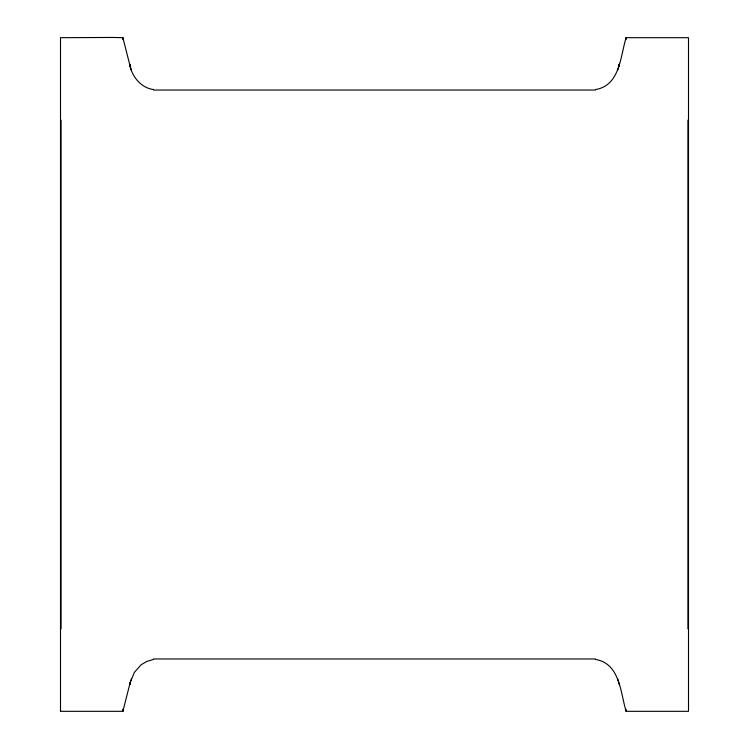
<?xml version="1.0" encoding="UTF-8"?>
<svg xmlns="http://www.w3.org/2000/svg" width="749" height="749" viewBox="0 0 749 749"><rect width="100%" height="100%" fill="white"/><g stroke="black" fill="none" stroke-linecap="round" stroke-linejoin="round"><path stroke-width="1.12" d="M60.5 711.138L60.5 710.586M153.376 659.457L146.664 661.498L140.971 664.869L134.371 672.396L130.129 682.807L122.892 711.316L122.892 709.387L122.892 711.316L60.5 711.316L60.5 37.684L112.369 37.45L122.892 37.684L123.07 38.414M61.034 120.112L61.034 628.888M687.966 628.888L687.966 120.112M595.624 659.457C620.041 663.586 620.406 692.544 626.108 711.316L688.5 711.316L688.5 37.684L626.108 37.684C620.284 56.475 620.106 85.395 595.624 89.543M625.93 38.414L626.061 37.862M129.54 685.082L131.281 679.015M619.46 63.918L617.719 69.985M153.611 90.039L595.389 90.039M153.611 658.961L595.389 658.961M153.376 89.543C140.569 87.699 131.73 76.192 129.54 64.002L131.281 69.985M617.719 679.015L619.46 685.082M129.54 63.918L130.129 66.193L122.892 37.684L122.892 39.613M626.108 37.684L626.108 39.613M626.108 709.387L626.108 711.316M130.12 682.798L129.54 684.998L130.129 682.807M619.46 64.002L618.871 66.193L619.46 64.002"/></g></svg>
